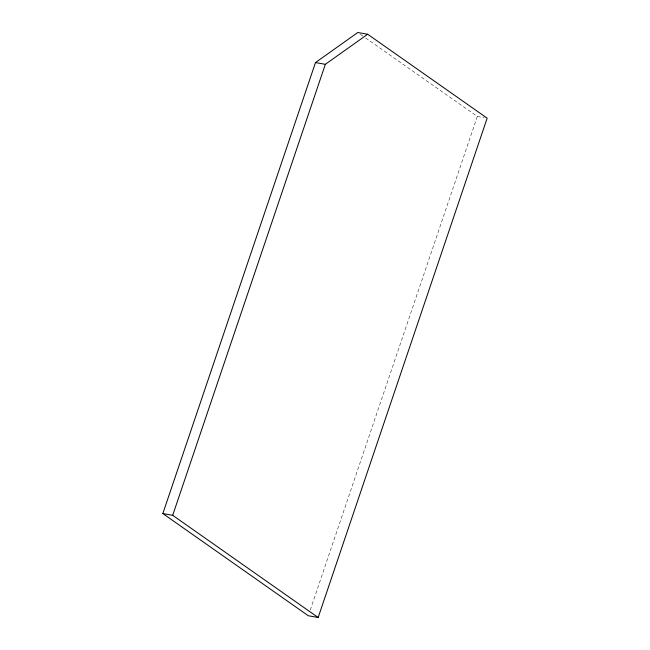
<?xml version="1.0" encoding="UTF-8"?>
<svg xmlns="http://www.w3.org/2000/svg" width="650" height="650" viewBox="0 0 650 650"><rect width="100%" height="100%" fill="white"/><g stroke="black" fill="none" stroke-linecap="round" stroke-linejoin="round"><path stroke-width="0.49" stroke-dasharray="3.25 2.44" d="M310.253 609.992L477.311 116.447L365.292 37.749M477.311 116.447L484.209 117.666M360.311 34.247L364.463 37.164"/><path stroke-width="0.97" d="M162.841 513.557L315.486 62.571L357.817 32.5L367.673 34.247L487.159 118.194L318.159 617.5L308.303 615.753L162.841 513.557L172.689 515.312L318.159 617.5M172.689 515.312L325.341 64.317L367.673 34.247M315.486 62.571L325.341 64.317"/></g></svg>
